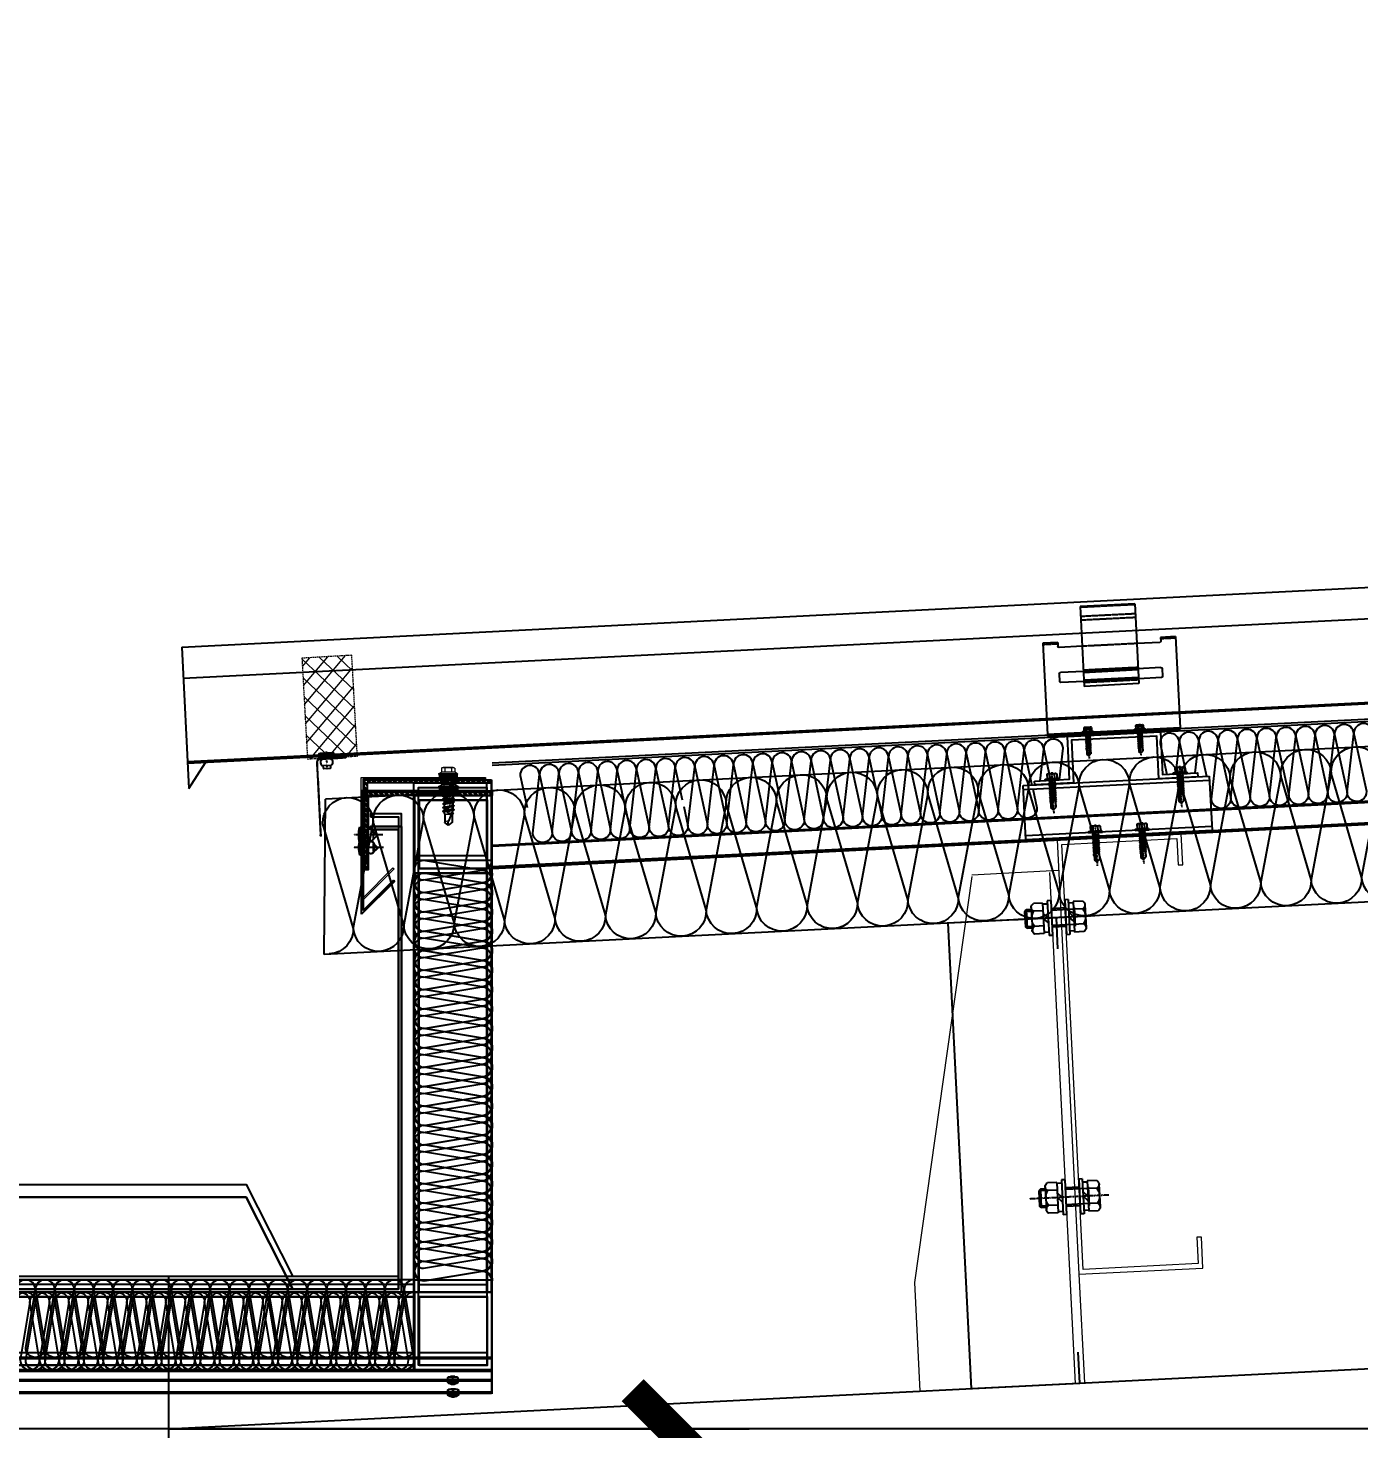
# Model space of a CAD drawing. Extents: x 220580 to 2027826, y -309201 to 71987.
# Drawn here: x 289658 to 290515, y -212329 to -211427 of the extents above; entities that cross this region are included whole.
import ezdxf

# ---------------------------------------------------------------- set-up
doc = ezdxf.new("R2010")
doc.units = 0
for name, pattern in [('__DASH', [0.35, 0.25, -0.1]), ('CENTER', [2, 1.25, -0.25, 0.25, -0.25]), ('CONTINUOUS0', [0]), ('CONTINUOUS1', [0]), ('DASH', [0.35, 0.25, -0.1]), ('DOTE', [2.42, 2, -0.2, 0.02, -0.2]), ('HIDDEN', [0.375, 0.25, -0.125])]:
    doc.linetypes.add(name, pattern=pattern)
for name, color, linetype, lineweight in [('00-BW', 140, 'HIDDEN', 5), ('0CABR-零部件（螺钉、螺栓、五金件）', 53, 'Continuous', 13), ('S-dim', 81, 'Continuous', 0), ('T码、堵头、配件', 6, 'Continuous', 13), ('屋面板', 6, 'Continuous', 13), ('粗', 7, 'Continuous', 50)]:
    doc.layers.add(name, color=color, linetype=linetype, lineweight=lineweight)
for name, color, linetype in [('003_THICK', 7, 'CONTINUOUS1'), ('004_THIN', 6, 'CONTINUOUS0'), ('3索引', 3, 'Continuous'), ('A-AXIS-DOTE', 14, 'DOTE'), ('A-AXIS-DP', 126, 'Continuous'), ('A-HATCH-2', 251, 'Continuous'), ('A-LIN-V', 9, 'Continuous'), ('AS-COLN', 6, 'Continuous'), ('BWM', 8, 'Continuous'), ('C18', 4, 'CENTER'), ('CEN', 1, 'CENTER'), ('DIM', 173, 'Continuous'), ('HATCH', 66, 'Continuous'), ('pj', 4, 'Continuous'), ('SCREW', 233, 'Continuous'), ('SEAMLOK75 - SHEET', 6, 'Continuous'), ('ZX', 240, 'CENTER'), ('建-尺寸', 3, 'Continuous'), ('拉铆钉', 243, 'Continuous'), ('紧固件', 40, 'Continuous'), ('配件', 233, 'Continuous'), ('钢承板', 253, 'Continuous')]:
    doc.layers.add(name, color=color, linetype=linetype)
doc.styles.add('A-DIM_T3', font='SIMPLEX', dxfattribs={"width": 0.705882, "bigfont": 'GBCBIG'})
doc.dimstyles.new('A-DIM&&50', dxfattribs={"dimtxt": 148.75, "dimasz": 50, "dimexe": 125, "dimexo": 150, "dimgap": 63.125, "dimtad": 1, "dimdec": 0, "dimzin": 0, "dimdsep": 46, "dimtxsty": 'A-DIM_T3', "dimblk": 'ARCHTICK', "dimcen": 0.09, "dimclrt": 7, "dimazin": 2, "dimtfac": 1, "dimtdec": 0, "dimtix": 1, "dimtmove": 2, "dimatfit": 3, "dimfxl": 0, "dimtolj": 1, "dimtzin": 0, "dimarcsym": 0})

# ---------------------------------------------------------------- blocks, each defined once
blk = doc.blocks.new('压块-flat-1')
at = {"layer": 'HATCH', "ltscale": 10}
h = blk.add_hatch(dxfattribs=at)
h.set_pattern_fill('ACET-2D-ANSI32', color=256, scale=0.5)
h.set_pattern_definition([(45, (-3162.4305, -11124.3203), (-1.683798, 1.683798), []), (45, (-3161.308, -11124.3203), (-1.683798, 1.683798), [])])
h.paths.add_polyline_path([(-82, 0), (-82, -2), (-2, -2), (-2, -50), (0, -50), (0, 0)])
at = {"layer": '配件', "color": 4}
blk.add_lwpolyline([(-82, 0), (-82, -2), (-2, -2), (-2, -50), (0, -50), (0, 0)], close=True, dxfattribs=at)
blk = doc.blocks.new('G$C114A11A0')
at = {"layer": '0CABR-零部件（螺钉、螺栓、五金件）'}
h = blk.add_hatch(dxfattribs=at)
h.set_pattern_fill('DOTS', color=256, scale=0.1, style=0)
h.set_pattern_definition([(0, (-261042.33595, 10165.88129), (0.079375, 0.15875), [0, -0.15875])])
h.paths.add_polyline_path([(11.93, 30.92), (0.38, 30.92), (0.38, 29.38), (11.93, 29.38)])
for p, q in [((0, 31.69), (1.92, 32.84)), ((0, 31.69), (12.32, 31.69)), ((0, 31.69), (0.28, 30.92)), ((0.28, 30.92), (12.04, 30.92)), ((0.38, 30.92), (0.38, 29.38)), ((0.38, 29.38), (11.93, 29.38)), ((1.92, 35.52), (1.92, 32.84)), ((1.92, 32.84), (10.4, 32.84)), ((2.98, 35.92), (9.34, 35.92)), ((4.04, 35.52), (4.04, 32.84)), ((8.28, 35.52), (8.28, 32.84)), ((10.4, 35.52), (10.4, 32.84)), ((12.32, 31.69), (10.4, 32.84)), ((11.93, 30.92), (11.93, 29.38)), ((12.32, 31.69), (12.04, 30.92))]:
    blk.add_line(p, q, dxfattribs=at)
at = {"layer": '0CABR-零部件（螺钉、螺栓、五金件）', "ltscale": 0.03}
for p, q in [((3.42, 29.38), (2.55, 28.88)), ((3.42, 28.38), (2.55, 28.88)), ((9.77, 27.68), (2.55, 28.88)), ((3.42, 29.38), (8.9, 28.18)), ((3.42, 28.38), (8.9, 27.17)), ((3.42, 28.38), (3.42, 26.97)), ((8.9, 29.38), (8.9, 28.18)), ((8.9, 28.18), (9.77, 27.68)), ((8.9, 27.17), (9.77, 27.68)), ((8.9, 27.17), (8.9, 25.77)), ((3.42, 26.97), (2.55, 26.47)), ((3.42, 25.97), (2.55, 26.47)), ((2.55, 26.47), (9.77, 25.27)), ((3.42, 24.57), (2.55, 24.07)), ((3.42, 23.57), (2.55, 24.07)), ((2.55, 24.07), (9.77, 22.87)), ((3.42, 22.16), (2.55, 21.66)), ((3.42, 21.16), (2.55, 21.66)), ((9.77, 20.46), (2.55, 21.66)), ((3.42, 19.76), (2.55, 19.26)), ((3.42, 18.76), (2.55, 19.26)), ((2.55, 19.26), (9.77, 18.06)), ((8.9, 25.77), (3.42, 26.97)), ((3.42, 25.97), (8.9, 24.77)), ((3.42, 25.97), (3.42, 24.57)), ((8.9, 23.37), (3.42, 24.57)), ((3.42, 23.57), (3.42, 22.16)), ((8.9, 22.36), (3.42, 23.57)), ((3.42, 22.16), (8.9, 20.96)), ((3.42, 21.16), (3.42, 19.76)), ((3.42, 21.16), (8.9, 19.96)), ((8.9, 18.56), (3.42, 19.76)), ((8.9, 17.55), (3.42, 18.76)), ((3.42, 18.76), (3.42, 17.35)), ((8.9, 25.77), (9.77, 25.27)), ((8.9, 24.77), (9.77, 25.27)), ((8.9, 24.77), (8.9, 23.37)), ((8.9, 23.37), (9.77, 22.87)), ((8.9, 22.36), (9.77, 22.87)), ((8.9, 22.36), (8.9, 20.96)), ((8.9, 20.96), (9.77, 20.46)), ((8.9, 19.96), (9.77, 20.46)), ((8.9, 19.96), (8.9, 18.56)), ((8.9, 18.56), (9.77, 18.06)), ((8.9, 17.55), (9.77, 18.06)), ((3.42, 17.35), (2.55, 16.85)), ((9.77, 15.65), (2.55, 16.85)), ((3.42, 16.35), (2.55, 16.85)), ((3.64, 14.8), (2.92, 14.39)), ((2.92, 14.39), (3.69, 14.2)), ((3.72, 13.92), (2.92, 14.39)), ((3.42, 17.35), (8.9, 16.15)), ((3.42, 17.35), (8.9, 16.15)), ((3.42, 16.35), (8.9, 15.15)), ((3.65, 14.7), (3.42, 16.35)), ((3.65, 14.7), (3.76, 13.58)), ((3.76, 13.58), (3.76, 8.43)), ((3.92, 14.88), (6.17, 9.23)), ((3.93, 14.85), (7.03, 13.89)), ((4.15, 14.1), (5, 13.89)), ((8.56, 13.89), (4.21, 13.89)), ((8.56, 13.89), (8.9, 15.15)), ((8.56, 13.89), (8.56, 8.43)), ((8.9, 17.55), (8.9, 16.15)), ((8.9, 16.15), (9.77, 15.65)), ((8.9, 15.15), (9.77, 15.65)), ((3.76, 8.43), (6.01, 6.86)), ((8.56, 8.43), (6.31, 6.86))]:
    blk.add_line(p, q, dxfattribs=at)
at = {"layer": '0CABR-零部件（螺钉、螺栓、五金件）'}
for centre, radius, start, end in [((2.98, 34.33), 1.59, 48.39682, 131.60318), ((6.16, 30.15), 5.78, 68.48981, 111.51019), ((9.34, 34.33), 1.59, 48.39682, 131.60318)]:
    blk.add_arc(centre, radius, start, end, dxfattribs=at)
at = {"layer": '0CABR-零部件（螺钉、螺栓、五金件）', "ltscale": 0.03}
for centre, radius, start, end in [((3.77, 14.84), 0.147, 16.37753, 187.73899), ((7.1, 8.02), 1.53, 15.62189, 127.3885), ((3.17, 7.99), 3.25, 338.58469, 22.44175), ((6.16, 7.07), 0.267, 235, 305)]:
    blk.add_arc(centre, radius, start, end, dxfattribs=at)
blk = doc.blocks.new('*U1985')
at = {"layer": 'CEN', "ltscale": 0.3}
blk.add_line((14.02, 0), (-5.02, 0), dxfattribs=at)
at = {"layer": 'SCREW'}
for p, q in [((-0.88, 5), (-0.88, -5)), ((0, 5), (-0.88, 5)), ((0, -5), (0, 5)), ((3.98, 2.22), (0, 2.22)), ((3.98, 2.22), (3.98, -2.28)), ((8.69, 1.98), (8.02, 2.22)), ((8.02, 2.22), (8.02, -2.22)), ((9.88, 0.75), (8.69, 1.98)), ((10.17, 0.66), (9.88, 0.75)), ((9.88, -0.23), (10.17, 0.66)), ((-0.88, -5), (0, -5)), ((3.98, -2.28), (0, -2.28)), ((8.02, -2.22), (9.88, -0.23))]:
    blk.add_line(p, q, dxfattribs=at)
for centre, radius, start, end in [((17.29, 0), 18.84, 164.60758, 195.39242), ((6, 1.95), 2.04, 7.57904, 172.42096), ((6, -1.95), 2.04, 187.57904, 352.42096)]:
    blk.add_arc(centre, radius, start, end, dxfattribs=at)
blk = doc.blocks.new('*U1986')
at = {"layer": '拉铆钉'}
blk.add_line((-2.07, 0), (4.14, 0), dxfattribs=at)
for points in [[(-0.4, 3.2, 0.376048), (-0.4, -3.2)], [(3.37, -1.28), (3.45, -1.28, 0.414214), (3.69, -1.04), (3.69, 1.04, 0.414214), (3.45, 1.28), (3.37, 1.28)]]:
    blk.add_lwpolyline(points, format="xyb", dxfattribs=at)
for points in [[(0, -3.2), (0, 3.2), (-0.4, 3.2), (-0.4, -3.2)], [(1.61, -1.6), (0, -1.6), (0, 1.6), (1.61, 1.6)]]:
    blk.add_lwpolyline(points, close=True, dxfattribs=at)
blk.add_lwpolyline([(2.73, 3.2), (2.25, 3.2, 0.414214), (1.61, 2.56), (1.61, -2.56, 0.414214), (2.25, -3.2), (2.73, -3.2, 0.414214), (3.37, -2.56), (3.37, 2.56, 0.414214)], format="xyb", close=True, dxfattribs=at)
blk = doc.blocks.new('天沟')
at = {"color": 2, "ltscale": 50}
for p, q in [((1245886.34, 251764.36), (1245886.34, 252084.27)), ((1245889.34, 251764.36), (1245889.34, 252084.27)), ((1245839.34, 251764.36), (1245839.34, 252083.27)), ((1244872.87, 251764.36), (1244872.87, 252034.27)), ((1244875.87, 251764.36), (1244875.87, 252034.27)), ((1244919.87, 251764.36), (1244919.87, 252034.27)), ((1244922.87, 251764.36), (1244922.87, 252034.27)), ((1245842.34, 251764.36), (1245842.34, 252034.27)), ((1245839.34, 251764.36), (1244922.87, 251764.36)), ((1245839.34, 251761.36), (1244922.87, 251761.36)), ((1245839.34, 251717.36), (1244922.87, 251717.36)), ((1245839.34, 251714.36), (1244922.87, 251714.36))]:
    blk.add_line(p, q, dxfattribs=at)
at = {"ltscale": 50}
for p, q in [((1245081.34, 251766.36), (1245081.34, 251196.48)), ((1245681.34, 251766.36), (1245681.34, 251196.48))]:
    blk.add_line(p, q, dxfattribs=at)
at = {"color": 4, "ltscale": 50}
for p, q in [((1244872.87, 251714.36), (1245889.34, 251714.36)), ((1244872.87, 251713.56), (1245889.34, 251713.56)), ((1244872.87, 251700.16), (1245889.34, 251700.16)), ((1244872.87, 251699.36), (1245889.34, 251699.36))]:
    blk.add_line(p, q, dxfattribs=at)
at = {"color": 2, "ltscale": 50}
for points in [[(1244922.87, 252034.27), (1244872.87, 252034.27), (1244872.87, 252084.27), (1244922.87, 252084.27)], [(1245889.34, 252034.27), (1245839.34, 252034.27), (1245839.34, 252084.27), (1245889.34, 252084.27)], [(1244919.87, 252037.27), (1244875.87, 252037.27), (1244875.87, 252081.27), (1244919.87, 252081.27)], [(1245886.34, 252037.27), (1245842.34, 252037.27), (1245842.34, 252081.27), (1245886.34, 252081.27)], [(1244922.87, 251714.36), (1244872.87, 251714.36), (1244872.87, 251764.36), (1244922.87, 251764.36)], [(1244919.87, 251717.36), (1244875.87, 251717.36), (1244875.87, 251761.36), (1244919.87, 251761.36)], [(1245889.34, 251714.36), (1245839.34, 251714.36), (1245839.34, 251764.36), (1245889.34, 251764.36)], [(1245886.34, 251717.36), (1245842.34, 251717.36), (1245842.34, 251761.36), (1245886.34, 251761.36)]]:
    blk.add_lwpolyline(points, close=True, dxfattribs=at)
at = {"color": 1, "ltscale": 50}
blk.add_lwpolyline([(1245811.34, 252062.36), (1245829.34, 252062.36), (1245829.34, 251766.36), (1244933.34, 251766.36), (1244933.34, 252062.36), (1244951.34, 252062.36), (1244951.34, 252064.36), (1244931.34, 252064.36), (1244931.34, 251764.36), (1245831.34, 251764.36), (1245831.34, 252064.36), (1245811.34, 252064.36)], close=True, dxfattribs=at)
at = {"ltscale": 50}
for points in [[(1245261.34, 251766.36), (1245231.34, 251825.62), (1245031.34, 251825.62), (1245001.34, 251766.36)], [(1245501.34, 251766.36), (1245531.34, 251825.62), (1245731.34, 251825.62), (1245761.34, 251766.36)]]:
    blk.add_lwpolyline(points, close=True, dxfattribs=at)
at = {"layer": 'BWM'}
for points in [[(1244872.87, 252034.27, 0.414214), (1244879.12, 252028.02), (1244916.6, 252034.27, -1), (1244916.6, 252021.77), (1244879.12, 252028.02, 1), (1244879.12, 252015.52), (1244916.6, 252021.77, -1), (1244916.6, 252009.27), (1244879.12, 252015.52, 1), (1244879.12, 252003.02), (1244916.6, 252009.27, -1), (1244916.6, 251996.77), (1244879.12, 252003.02, 1), (1244879.12, 251990.52), (1244916.6, 251996.77, -1), (1244916.6, 251984.27), (1244879.12, 251990.52, 1), (1244879.12, 251978.02), (1244916.6, 251984.27, -1), (1244916.6, 251971.77), (1244879.12, 251978.02, 1), (1244879.12, 251965.52), (1244916.6, 251971.77, -1), (1244916.6, 251959.27), (1244879.12, 251965.52, 1), (1244879.12, 251953.02), (1244916.6, 251959.27, -1), (1244916.6, 251946.77), (1244879.12, 251953.02, 1), (1244879.12, 251940.52), (1244916.6, 251946.77, -1), (1244916.6, 251934.27), (1244879.12, 251940.52, 1), (1244879.12, 251928.02), (1244916.6, 251934.27, -1), (1244916.6, 251921.77), (1244879.12, 251928.02, 1), (1244879.12, 251915.52), (1244916.6, 251921.77, -1), (1244916.6, 251909.27), (1244879.12, 251915.52, 1), (1244879.12, 251903.02), (1244916.6, 251909.27, -1), (1244916.6, 251896.77), (1244879.12, 251903.02, 1), (1244879.12, 251890.52), (1244916.6, 251896.77, -1), (1244916.6, 251884.27), (1244879.12, 251890.52, 1), (1244879.12, 251878.02), (1244916.6, 251884.27, -1), (1244916.6, 251871.77), (1244879.12, 251878.02, 1), (1244879.12, 251865.52), (1244916.6, 251871.77, -1), (1244916.6, 251859.27), (1244879.12, 251865.52, 1), (1244879.12, 251853.02), (1244916.6, 251859.27, -1), (1244916.6, 251846.77), (1244879.12, 251853.02, 1), (1244879.12, 251840.52), (1244916.6, 251846.77, -1), (1244916.6, 251834.27), (1244879.12, 251840.52, 1), (1244879.12, 251828.02), (1244916.6, 251834.27, -1), (1244916.6, 251821.77), (1244879.12, 251828.02, 1), (1244879.12, 251815.52), (1244916.6, 251821.77, -1), (1244916.6, 251809.27), (1244879.12, 251815.52, 1), (1244879.12, 251803.02), (1244916.6, 251809.27, -1), (1244916.6, 251796.77), (1244879.12, 251803.02, 1), (1244879.12, 251790.52), (1244916.6, 251796.77, -1), (1244916.6, 251784.27), (1244879.12, 251790.52, 1), (1244879.12, 251778.02), (1244916.6, 251784.27, -1), (1244916.6, 251771.77), (1244879.12, 251778.02, 0.414214), (1244872.87, 251771.77)], [(1245889.34, 252034.27, -0.414214), (1245883.09, 252028.02), (1245845.6, 252034.27, 1), (1245845.6, 252021.77), (1245883.09, 252028.02, -1), (1245883.09, 252015.52), (1245845.6, 252021.77, 1), (1245845.6, 252009.27), (1245883.09, 252015.52, -1), (1245883.09, 252003.02), (1245845.6, 252009.27, 1), (1245845.6, 251996.77), (1245883.09, 252003.02, -1), (1245883.09, 251990.52), (1245845.6, 251996.77, 1), (1245845.6, 251984.27), (1245883.09, 251990.52, -1), (1245883.09, 251978.02), (1245845.6, 251984.27, 1), (1245845.6, 251971.77), (1245883.09, 251978.02, -1), (1245883.09, 251965.52), (1245845.6, 251971.77, 1), (1245845.6, 251959.27), (1245883.09, 251965.52, -1), (1245883.09, 251953.02), (1245845.6, 251959.27, 1), (1245845.6, 251946.77), (1245883.09, 251953.02, -1), (1245883.09, 251940.52), (1245845.6, 251946.77, 1), (1245845.6, 251934.27), (1245883.09, 251940.52, -1), (1245883.09, 251928.02), (1245845.6, 251934.27, 1), (1245845.6, 251921.77), (1245883.09, 251928.02, -1), (1245883.09, 251915.52), (1245845.6, 251921.77, 1), (1245845.6, 251909.27), (1245883.09, 251915.52, -1), (1245883.09, 251903.02), (1245845.6, 251909.27, 1), (1245845.6, 251896.77), (1245883.09, 251903.02, -1), (1245883.09, 251890.52), (1245845.6, 251896.77, 1), (1245845.6, 251884.27), (1245883.09, 251890.52, -1), (1245883.09, 251878.02), (1245845.6, 251884.27, 1), (1245845.6, 251871.77), (1245883.09, 251878.02, -1), (1245883.09, 251865.52), (1245845.6, 251871.77, 1), (1245845.6, 251859.27), (1245883.09, 251865.52, -1), (1245883.09, 251853.02), (1245845.6, 251859.27, 1), (1245845.6, 251846.77), (1245883.09, 251853.02, -1), (1245883.09, 251840.52), (1245845.6, 251846.77, 1), (1245845.6, 251834.27), (1245883.09, 251840.52, -1), (1245883.09, 251828.02), (1245845.6, 251834.27, 1), (1245845.6, 251821.77), (1245883.09, 251828.02, -1), (1245883.09, 251815.52), (1245845.6, 251821.77, 1), (1245845.6, 251809.27), (1245883.09, 251815.52, -1), (1245883.09, 251803.02), (1245845.6, 251809.27, 1), (1245845.6, 251796.77), (1245883.09, 251803.02, -1), (1245883.09, 251790.52), (1245845.6, 251796.77, 1), (1245845.6, 251784.27), (1245883.09, 251790.52, -1), (1245883.09, 251778.02), (1245845.6, 251784.27, 1), (1245845.6, 251771.77), (1245883.09, 251778.02, -0.414214), (1245889.34, 251771.77)], [(1245839.34, 251764.36, 0.414214), (1245833.09, 251758.11), (1245839.33, 251720.63, -1), (1245826.83, 251720.63), (1245833.09, 251758.11, 1), (1245820.59, 251758.11), (1245826.83, 251720.63, -1), (1245814.33, 251720.63), (1245820.59, 251758.11, 1), (1245808.09, 251758.11), (1245814.33, 251720.63, -1), (1245801.83, 251720.63), (1245808.09, 251758.11, 1), (1245795.59, 251758.11), (1245801.83, 251720.63, -1), (1245789.33, 251720.63), (1245795.59, 251758.11, 1), (1245783.09, 251758.11), (1245789.33, 251720.63, -1), (1245776.83, 251720.63), (1245783.09, 251758.11, 1), (1245770.59, 251758.11), (1245776.83, 251720.63, -1), (1245764.33, 251720.63), (1245770.59, 251758.11, 1), (1245758.09, 251758.11), (1245764.33, 251720.63, -1), (1245751.83, 251720.63), (1245758.09, 251758.11, 1), (1245745.59, 251758.11), (1245751.83, 251720.63, -1), (1245739.33, 251720.63), (1245745.59, 251758.11, 1), (1245733.09, 251758.11), (1245739.33, 251720.63, -1), (1245726.83, 251720.63), (1245733.09, 251758.11, 1), (1245720.59, 251758.11), (1245726.83, 251720.63, -1), (1245714.33, 251720.63), (1245720.59, 251758.11, 1), (1245708.09, 251758.11), (1245714.33, 251720.63, -1), (1245701.83, 251720.63), (1245708.09, 251758.11, 1), (1245695.59, 251758.11), (1245701.83, 251720.63, -1), (1245689.33, 251720.63), (1245695.59, 251758.11, 1), (1245683.09, 251758.11), (1245689.33, 251720.63, -1), (1245676.83, 251720.63), (1245683.09, 251758.11, 1), (1245670.59, 251758.11), (1245676.83, 251720.63, -1), (1245664.33, 251720.63), (1245670.59, 251758.11, 1), (1245658.09, 251758.11), (1245664.33, 251720.63, -1), (1245651.83, 251720.63), (1245658.09, 251758.11, 1), (1245645.59, 251758.11), (1245651.83, 251720.63, -1), (1245639.33, 251720.63), (1245645.59, 251758.11, 1), (1245633.09, 251758.11), (1245639.33, 251720.63, -1), (1245626.83, 251720.63), (1245633.09, 251758.11, 1), (1245620.59, 251758.11), (1245626.83, 251720.63, -1), (1245614.33, 251720.63), (1245620.59, 251758.11, 1), (1245608.09, 251758.11), (1245614.33, 251720.63, -1), (1245601.83, 251720.63), (1245608.09, 251758.11, 1), (1245595.59, 251758.11), (1245601.83, 251720.63, -1), (1245589.33, 251720.63), (1245595.59, 251758.11, 1), (1245583.09, 251758.11)], [(1245183.09, 251758.11, 1), (1245170.59, 251758.11), (1245176.83, 251720.63, -1), (1245164.33, 251720.63), (1245170.59, 251758.11, 1), (1245158.09, 251758.11), (1245164.33, 251720.63, -1), (1245151.83, 251720.63), (1245158.09, 251758.11, 1), (1245145.59, 251758.11), (1245151.83, 251720.63, -1), (1245139.33, 251720.63), (1245145.59, 251758.11, 1), (1245133.09, 251758.11), (1245139.33, 251720.63, -1), (1245126.83, 251720.63), (1245133.09, 251758.11, 1), (1245120.59, 251758.11), (1245126.83, 251720.63, -1), (1245114.33, 251720.63), (1245120.59, 251758.11, 1), (1245108.09, 251758.11), (1245114.33, 251720.63, -1), (1245101.83, 251720.63), (1245108.09, 251758.11, 1), (1245095.59, 251758.11), (1245101.83, 251720.63, -1), (1245089.33, 251720.63), (1245095.59, 251758.11, 1), (1245083.09, 251758.11), (1245089.33, 251720.63, -1), (1245076.83, 251720.63), (1245083.09, 251758.11, 1), (1245070.59, 251758.11), (1245076.83, 251720.63, -1), (1245064.33, 251720.63), (1245070.59, 251758.11, 1), (1245058.09, 251758.11), (1245064.33, 251720.63, -1), (1245051.83, 251720.63), (1245058.09, 251758.11, 1), (1245045.59, 251758.11), (1245051.83, 251720.63, -1), (1245039.33, 251720.63), (1245045.59, 251758.11, 1), (1245033.09, 251758.11), (1245039.33, 251720.63, -1), (1245026.83, 251720.63), (1245033.09, 251758.11, 1), (1245020.59, 251758.11), (1245026.83, 251720.63, -1), (1245014.33, 251720.63), (1245020.59, 251758.11, 1), (1245008.09, 251758.11), (1245014.33, 251720.63, -1), (1245001.83, 251720.63), (1245008.09, 251758.11, 1), (1244995.59, 251758.11), (1245001.83, 251720.63, -1), (1244989.33, 251720.63), (1244995.59, 251758.11, 1), (1244983.09, 251758.11), (1244989.33, 251720.63, -1), (1244976.83, 251720.63), (1244983.09, 251758.11, 1), (1244970.59, 251758.11), (1244976.83, 251720.63, -1), (1244964.33, 251720.63), (1244970.59, 251758.11, 1), (1244958.09, 251758.11), (1244964.33, 251720.63, -1), (1244951.83, 251720.63), (1244958.09, 251758.11, 1), (1244945.59, 251758.11), (1244951.83, 251720.63, -1), (1244939.33, 251720.63), (1244945.59, 251758.11, 1), (1244933.09, 251758.11), (1244939.33, 251720.63, -1), (1244926.83, 251720.63), (1244933.09, 251758.11, 0.414214), (1244926.84, 251764.36)]]:
    blk.add_lwpolyline(points, format="xyb", dxfattribs=at)
at = {"layer": '屋面板', "color": 6}
for points in [[(1244876.85, 252086.71), (1244955.85, 252086.71), (1244955.85, 252010.12), (1244936.34, 252029.63), (1244935.64, 252028.92), (1244956.85, 252007.71), (1244956.85, 252087.71), (1244876.85, 252087.71)], [(1245885.35, 252086.71), (1245806.35, 252086.71), (1245806.35, 252010.12), (1245825.86, 252029.63), (1245826.57, 252028.92), (1245805.35, 252007.71), (1245805.35, 252087.71), (1245885.35, 252087.71)]]:
    blk.add_lwpolyline(points, close=True, dxfattribs=at)
at = {"layer": '钢承板', "color": 4, "const_width": 1}
for points in [[(1244872.87, 252034.27), (1244872.87, 251699.36), (1244922.87, 251699.36)], [(1245889.34, 252034.27), (1245889.34, 251699.36), (1245839.34, 251699.36)]]:
    blk.add_lwpolyline(points, dxfattribs=at)
blk.add_blockref('压块-flat-1', (1244954.87, 252086.27))
at = {"xscale": -1}
blk.add_blockref('压块-flat-1', (1245807.34, 252086.27), dxfattribs=at)
for name, p, rotation in [('*U1985', (1244956.85, 252050.71, 0), 180), ('*U1986', (1244897.87, 251698.55), 90)]:
    blk.add_blockref(name, p, dxfattribs=dict(rotation=rotation))
for name, p, rotation in [('*U1985', (1245805.35, 252050.71, 0), 180), ('*U1986', (1245864.34, 251698.55), 270)]:
    blk.add_blockref(name, p, dxfattribs=dict(at, rotation=rotation))
at = {"layer": '00-BW', "rotation": 359.9973387277178}
blk.add_blockref('G$C114A11A0', (1244894.71, 252058.31), dxfattribs=at)
at = {"layer": '00-BW', "xscale": -1, "rotation": 0.002661272333384091}
blk.add_blockref('G$C114A11A0', (1245867.5, 252058.31), dxfattribs=at)
blk = doc.blocks.new('2342424242')
at = {"layer": 'A-LIN-V'}
blk.add_lwpolyline([(1161393.57, -3405749.26), (1161423.57, -3405690), (1161623.57, -3405690), (1161653.57, -3405749.26), (1161393.57, -3405749.26)], dxfattribs=at)
blk.add_blockref('天沟', (-83607.76, -3657515.62))
blk = doc.blocks.new('_ArchTick')
at = {"color": 0, "linetype": 'ByBlock', "const_width": 0.4}
blk.add_lwpolyline([(-0.5, -0.5), (0.5, 0.5)], dxfattribs=at)
blk = doc.blocks.new('*D406')
at = {"layer": 'Defpoints', "color": 0, "transparency": 16777216}
for p in [(250, 700), (623.83, 700), (250, 0)]:
    blk.add_point(p, dxfattribs=at)
at = {"layer": '建-尺寸', "color": 0, "lineweight": -2, "transparency": 16777216}
for p, q in [((300, 700), (673.83, 700)), ((623.83, 0), (623.83, 700)), ((300, 0), (673.83, 0))]:
    blk.add_line(p, q, dxfattribs=at)
at = {"layer": '建-尺寸', "color": 0, "lineweight": -2, "transparency": 16777216, "xscale": 50, "yscale": 50, "zscale": 50}
for p, rotation in [((623.83, 700), 90), ((623.83, 0), 270)]:
    blk.add_blockref('_ArchTick', p, dxfattribs=dict(at, rotation=rotation))
at = {"layer": '建-尺寸', "color": 7, "transparency": 16777216, "insert": (486.33, 350), "char_height": 148.75, "attachment_point": 5, "rotation": 90, "style": 'A-DIM_T3'}
blk.add_mtext('\\A1;700', dxfattribs=at)
blk = doc.blocks.new('CURVEPATTERNLIB$SYSLIB$岩棉板')
at = {"color": 0}
for p, q in [((0, -17), (12, -67)), ((12, -67), (24, -17))]:
    blk.add_line(p, q, dxfattribs=at)
for centre, start, end in [((12, -17), 0, 180), ((0, -67), 270, 0), ((24, -67), 180, 270)]:
    blk.add_arc(centre, 12, start, end, dxfattribs=at)
blk = doc.blocks.new('e534654')
at = {"layer": 'A-LIN-V'}
blk.add_blockref('2342424242', (-1161773.57, 3406539.26), dxfattribs=at)
blk = doc.blocks.new('20250821141233')
at = {"layer": 'A-AXIS-DOTE', "linetype": '__DASH', "ltscale": 2}
blk.add_line((110280.4, 11700), (-5335.32, 11700), dxfattribs=at)
blk = doc.blocks.new('*U785')
at = {"layer": '紧固件', "extrusion": (-3.52327e-23, -6.31601e-13, -1)}
for p, q in [((2.5, 0), (-2.5, 0)), ((2.5, -6.12), (-2.5, -6.12))]:
    blk.add_line(p, q, dxfattribs=at)
at = {"layer": '紧固件', "color": 1, "linetype": 'CENTER', "ltscale": 0.01, "extrusion": (-3.52327e-23, -6.31601e-13, -1)}
blk.add_line((0, 2.9), (0, -8.56), dxfattribs=at)
at = {"layer": '紧固件', "extrusion": (-3.52327e-23, -6.31601e-13, -1)}
blk.add_lwpolyline([(-4, 2), (4, 2, -1), (4, 0), (2.5, 0), (2.5, -1.92, -0.72774), (2.5, -6.12), (2.5, -7.42, -0.414214), (2, -7.92), (-2, -7.92, -0.414214), (-2.5, -7.42), (-2.5, -6.12, -0.72774), (-2.5, -1.92), (-2.5, 0), (-4, 0, -1)], format="xyb", close=True, dxfattribs=at)
blk = doc.blocks.new('*U788')
at = {"layer": 'T码、堵头、配件', "linetype": 'DASH', "ltscale": 3}
h = blk.add_hatch(dxfattribs=at)
h.set_pattern_fill('NET', color=13, scale=2, angle=45, style=0)
h.paths.add_polyline_path([(12.3, 47.53), (-12.7, 47.53), (-12.7, 0), (12.3, 0)])
at = {"layer": 'T码、堵头、配件', "color": 13, "linetype": 'DASH', "ltscale": 3}
blk.add_lwpolyline([(12.3, 47.53), (-12.7, 47.53), (-12.7, 0), (12.3, 0)], close=True, dxfattribs=at)
blk = doc.blocks.new('324')
blk.add_rational_spline([(288338.56, -582640.41, 0.31), (288352.5, -582640.3, -0.9), (288357.51, -582640.29, 2.4), (288358.37, -582640.28, 2.97), (288358.99, -582641.01, 3.37), (288359.61, -582641.74, 3.77), (288359.62, -582642.78, 3.76), (288359.81, -582665.9, 3.57), (288360, -582689.03, 3.38), (288360.21, -582689.03, 3.52), (288360.42, -582689.03, 3.65), (288360.23, -582665.9, 3.84), (288360.04, -582642.78, 4.03), (288360.03, -582641.54, 4.04), (288359.28, -582640.66, 3.57), (288358.54, -582639.78, 3.09), (288357.5, -582639.79, 2.41), (288352.49, -582639.8, -0.89), (288338.56, -582639.91, 0.31), (288338.56, -582640.16, 0.31), (288338.56, -582640.41, 0.31)], [1, 1, 1, 0.923879532509, 1, 0.923879532509, 1, 1, 1, 1, 1, 1, 1, 0.92387953251, 1, 0.92387953251, 1, 1, 1, 1, 1], degree=2, knots=[0, 0, 0, 1, 1, 1.785398, 1.785398, 2.570796, 2.570796, 3.570796, 3.570796, 4.570796, 4.570796, 5.570796, 5.570796, 6.356194, 6.356194, 7.141593, 7.141593, 8.141593, 8.141593, 9.141593, 9.141593, 9.141593])
at = {"extrusion": (0.384106, 0.002152, 0.923287), "xscale": -1, "rotation": 270.409525737971}
blk.add_blockref('*U785', (-584245.19, -263213.84, 109492.94), dxfattribs=at)
at = {"layer": 'pj', "extrusion": (2.43172e-16, -3.263e-14, -1), "xscale": 1.36762023444512, "yscale": 1.36762023444512, "zscale": -1.36762023444512, "rotation": 359.5730164586824}
blk.add_blockref('*U788', (-288347.46, -582639.85, 0), dxfattribs=at)
blk = doc.blocks.new('DT')
at = {"layer": '3索引', "color": 5, "extrusion": (0.072286, -0.009155, 0.997342), "rotation": 272.6791958730362}
blk.add_blockref('324', (568525.54, 315258.18, -0.31), dxfattribs=at)
blk = doc.blocks.new('34t65')
at = {"color": 2, "ltscale": 50}
for p, q in [((1430036.99, 238183.35), (1430156.99, 238183.35)), ((1430036.99, 238148.35), (1430036.99, 238183.35)), ((1430036.99, 238180.85), (1430156.99, 238180.85)), ((1430156.99, 238183.35), (1430156.99, 238148.35)), ((1430156.99, 238150.85), (1430036.99, 238150.85)), ((1430156.99, 238148.35), (1430036.99, 238148.35))]:
    blk.add_line(p, q, dxfattribs=at)
blk = doc.blocks.new('*U1984')
at = {"layer": 'pj'}
for p, q in [((-4.4, 0.45), (-4.4, 0)), ((4.4, 0), (-4.4, 0)), ((-4.1, 0.75), (-3.1, 1)), ((4.1, 0.75), (-4.1, 0.75)), ((-3.1, 3.85), (-3.1, 1)), ((3.1, 1), (-3.1, 1)), ((2.33, 4.25), (-2.33, 4.25)), ((-2.04, 0.75), (-1.55, 1)), ((-1.55, 3.85), (-1.55, 1)), ((-1.55, 0), (-1.55, -1.59)), ((1.55, 3.85), (1.55, 1)), ((2.15, 0.75), (1.55, 1)), ((1.55, 0), (1.55, -1.09)), ((3.1, 3.85), (3.1, 1)), ((4.1, 0.75), (3.1, 1)), ((4.4, 0.45), (4.4, 0)), ((-2.11, -1.9), (2.11, -1.4)), ((-2.11, -1.9), (-1.55, -1.59)), ((-2.11, -1.9), (-1.55, -2.21)), ((-2.11, -3.3), (2.11, -2.8)), ((-2.11, -3.3), (-1.55, -2.99)), ((-2.11, -3.3), (-1.55, -3.61)), ((-2.11, -4.7), (2.11, -4.2)), ((-2.11, -4.7), (-1.55, -4.39)), ((-2.11, -4.7), (-1.55, -5.01)), ((-2.11, -6.1), (2.11, -5.6)), ((-2.11, -6.1), (-1.55, -5.79)), ((-2.11, -6.1), (-1.55, -6.41)), ((-2.11, -7.5), (2.11, -7)), ((-2.11, -7.5), (-1.55, -7.19)), ((-2.11, -7.5), (-1.55, -7.81)), ((-2.11, -8.9), (2.11, -8.4)), ((-2.11, -8.9), (-1.55, -8.59)), ((-1.55, -1.59), (1.55, -1.09)), ((-1.55, -2.21), (1.55, -1.71)), ((-1.55, -2.21), (-1.55, -2.99)), ((-1.55, -2.99), (1.55, -2.49)), ((-1.55, -3.61), (1.55, -3.11)), ((-1.55, -3.61), (-1.55, -4.39)), ((-1.55, -4.39), (1.55, -3.89)), ((-1.55, -5.01), (1.55, -4.51)), ((-1.55, -5.01), (-1.55, -5.79)), ((-1.55, -5.79), (1.55, -5.29)), ((-1.55, -6.41), (1.55, -5.91)), ((-1.55, -6.41), (-1.55, -7.19)), ((-1.55, -7.19), (1.55, -6.69)), ((-1.55, -7.81), (1.55, -7.31)), ((-1.55, -7.81), (-1.55, -8.59)), ((-1.55, -8.59), (1.55, -8.09)), ((-1.55, -9.21), (1.55, -8.71)), ((1.55, -0.31), (1.55, -1.09)), ((2.11, -1.4), (1.55, -1.09)), ((2.11, -1.4), (1.55, -1.71)), ((1.55, -1.71), (1.55, -2.49)), ((2.11, -2.8), (1.55, -2.49)), ((2.11, -2.8), (1.55, -3.11)), ((1.55, -3.11), (1.55, -3.89)), ((2.11, -4.2), (1.55, -3.89)), ((2.11, -4.2), (1.55, -4.51)), ((1.55, -4.51), (1.55, -5.29)), ((2.11, -5.6), (1.55, -5.29)), ((2.11, -5.6), (1.55, -5.91)), ((1.55, -5.91), (1.55, -6.69)), ((2.11, -7), (1.55, -6.69)), ((2.11, -7), (1.55, -7.31)), ((1.55, -7.31), (1.55, -8.09)), ((2.11, -8.4), (1.55, -8.09)), ((2.11, -8.4), (1.55, -8.71)), ((1.55, -8.71), (1.55, -9.49)), ((-2.11, -8.9), (-1.55, -9.21)), ((-2.11, -10.3), (2.11, -9.8)), ((-2.11, -10.3), (-1.55, -9.99)), ((-2.11, -10.3), (-1.55, -10.61)), ((-2.11, -11.7), (2.11, -11.2)), ((-2.11, -11.7), (-1.55, -11.39)), ((-2.11, -11.7), (-1.55, -12.01)), ((-2.11, -13.1), (-1.55, -12.79)), ((-2.11, -13.1), (-1.14, -12.98)), ((-2.11, -13.1), (-1.55, -13.41)), ((-1.55, -9.21), (-1.55, -9.99)), ((-1.55, -9.99), (1.55, -9.49)), ((-1.55, -10.61), (1.55, -10.11)), ((-1.55, -10.61), (-1.55, -11.39)), ((-1.55, -11.39), (1.55, -10.89)), ((-1.55, -12.01), (1.55, -11.51)), ((-1.55, -12.01), (-1.55, -12.79)), ((-1.55, -12.79), (-0.99, -12.69)), ((-1.55, -13.41), (-1.33, -13.37)), ((-1.55, -13.41), (-1.55, -17.2)), ((0, -18.6), (-1.55, -17.2)), ((0, -18.6), (1.55, -17.2)), ((0.56, -12.44), (1.55, -12.29)), ((0.71, -12.75), (2.11, -12.6)), ((0.71, -13.03), (1.55, -12.91)), ((0.71, -13.81), (1.55, -13.69)), ((0.71, -14.15), (2.11, -14)), ((0.71, -14.43), (1.55, -14.31)), ((2.11, -9.8), (1.55, -9.49)), ((2.11, -9.8), (1.55, -10.11)), ((1.55, -10.11), (1.55, -10.89)), ((2.11, -11.2), (1.55, -10.89)), ((2.11, -11.2), (1.55, -11.51)), ((1.55, -11.51), (1.55, -12.29)), ((2.11, -12.6), (1.55, -12.29)), ((2.11, -12.6), (1.55, -12.91)), ((1.55, -12.91), (1.55, -13.69)), ((2.11, -14), (1.55, -13.69)), ((2.11, -14), (1.55, -14.31)), ((1.55, -14.31), (1.55, -17.2))]:
    blk.add_line(p, q, dxfattribs=at)
blk.add_lwpolyline([(0, -18.6), (0.71, -14.43), (0.71, -12.7, 0.417657), (0.41, -12.4, 0.097062), (-0.99, -12.69), (-1.55, -13.8)], format="xyb", dxfattribs=at)
for centre, radius, start, end in [((-4.1, 0.45), 0.3, 90, 180), ((-2.33, 3.3), 0.951, 35.40086, 144.59914), ((0, 1.05), 3.2, 61.05941, 118.94059), ((2.33, 3.3), 0.951, 35.40086, 144.59914), ((4.1, 0.45), 0.3, 0, 90)]:
    blk.add_arc(centre, radius, start, end, dxfattribs=at)
at = {"layer": 'ZX', "ltscale": 0.2}
blk.add_line((0, 4.94), (0, -21.03), dxfattribs=at)
blk = doc.blocks.new('A$C2F3B4A73')
at = {"layer": '粗', "lineweight": -2}
for p, q in [((25.2, 101.06), (60.4, 101.06)), ((25.2, 101.06), (25.2, 49.64)), ((60.4, 101.06), (60.4, 49.64)), ((0, 78.7), (9.6, 78.7)), ((0, 78.7), (0, 19.8)), ((9.6, 78.7), (9.6, 76.3)), ((10.4, 75.5), (25.2, 75.5)), ((60.4, 75.5), (75.2, 75.5)), ((76, 78.7), (85.6, 78.7)), ((76, 78.7), (76, 76.3)), ((85.6, 78.7), (85.6, 19.8)), ((9.6, 58.44), (9.6, 53.64)), ((10.4, 59.24), (25.2, 59.24)), ((25.2, 58.44), (60.4, 58.44)), ((60.4, 59.24), (75.2, 59.24)), ((76, 58.44), (76, 53.64)), ((10.4, 52.84), (25.2, 52.84)), ((25.2, 53.64), (60.4, 53.64)), ((25.2, 49.64), (60.4, 49.64)), ((60.4, 52.84), (75.2, 52.84)), ((0, 19.8), (85.6, 19.8)), ((0, 18.84), (0, 19.8)), ((0, 18.84), (85.6, 18.84)), ((14.4, 19.8), (14.4, 18.84)), ((71.2, 19.8), (71.2, 18.84)), ((85.6, 19.8), (85.6, 18.84))]:
    blk.add_line(p, q, dxfattribs=at)
at = {"layer": '粗', "linetype": 'DASH', "lineweight": -2}
for p, q in [((25.2, 100.58), (60.4, 100.58)), ((25.2, 94.66), (60.4, 94.66)), ((25.2, 92.26), (60.4, 92.26)), ((0, 77.74), (9.6, 77.74)), ((25.2, 75.5), (60.4, 75.5)), ((76, 77.74), (85.6, 77.74)), ((25.2, 60.04), (60.4, 60.04)), ((25.2, 59.24), (60.4, 59.24)), ((25.2, 52.84), (60.4, 52.84)), ((25.2, 52.04), (60.4, 52.04)), ((16, 19.8), (16, 18.84)), ((21.6, 19.8), (21.6, 18.84)), ((29.6, 19.8), (29.6, 18.84)), ((35.2, 19.8), (35.2, 18.84)), ((50.4, 19.8), (50.4, 18.84)), ((56, 19.8), (56, 18.84)), ((64, 19.8), (64, 18.84)), ((69.6, 19.8), (69.6, 18.84))]:
    blk.add_line(p, q, dxfattribs=at)
at = {"layer": '粗', "lineweight": -2}
for centre, start, end in [((10.4, 76.3), 180, 270), ((75.2, 76.3), 270, 0), ((10.4, 58.44), 90, 180), ((75.2, 58.44), 0, 90), ((10.4, 53.64), 180, 270), ((75.2, 53.64), 270, 0)]:
    blk.add_arc(centre, 0.8, start, end, dxfattribs=at)
at = {"layer": '紧固件', "color": 2, "yscale": 0.8, "zscale": 0.8}
for p, xscale in [((26.06, 19.8), 0.8), ((59.54, 19.8), -0.8)]:
    blk.add_blockref('*U1984', p, dxfattribs=dict(at, xscale=xscale))
blk = doc.blocks.new('A$C51791418')
blk.add_blockref('A$C2F3B4A73', (-42.8, -15.84))
blk = doc.blocks.new('*U1987')
at = {"layer": '003_THICK', "color": 2}
for points in [[(-11, 13.1, 0.611769), (-11, 6.5, 0.611769)], [(31.2, 6.5, 0.61177), (31.2, 13.1, 0.61177)], [(-11, 6.5, 0.305859), (-11, -6.5, 0.305859)], [(31.2, -6.5, 0.305858), (31.2, 6.5, 0.305858)], [(-11, -6.5, 0.611769), (-11, -13.1, 0.611769)], [(31.2, -13.1, 0.61177), (31.2, -6.5, 0.61177)]]:
    blk.add_lwpolyline(points, format="xyb", dxfattribs=at)
for points in [[(-11, 13.1), (-3, 13.1)], [(-3, 13.1), (-3, -13.1)], [(-3, 12.1), (1.1, 12.1)], [(1.1, 15), (4.1, 15)], [(1.1, 15), (1.1, -15)], [(4.1, 15), (4.1, -15)], [(16.1, 15), (16.1, -15)], [(16.1, 15), (19.1, 15)], [(19.1, 15), (19.1, -15)], [(19.1, 12.1), (23.2, 12.1)], [(23.2, 13.1), (23.2, -13.1)], [(23.2, 13.1), (31.2, 13.1)], [(-13, 9.8), (-13, -9.8)], [(-11, 6.5), (-3, 6.5)], [(-3.6, 8), (-3.6, -8)], [(-3, 0), (1.1, 4.1)], [(-3, -4.1), (1.1, 0)], [(4.1, 8), (16.1, 8)], [(19.1, 0), (23.2, 4.1)], [(23.2, 6.5), (31.2, 6.5)], [(33.2, 9.8), (33.2, -9.8)], [(33.2, 8), (37.5, 8)], [(37.5, 8), (37.5, -8)], [(37.5, 8), (39, 6.5)], [(39, 6.5), (39, -6.5)], [(-11, -6.5), (-3, -6.5)], [(4.1, -8), (16.1, -8)], [(19.1, -4.1), (23.2, 0)], [(23.2, -6.5), (31.2, -6.5)], [(33.2, -8), (37.5, -8)], [(37.5, -8), (39, -6.5)], [(-11, -13.1), (-3, -13.1)], [(-3, -12.1), (1.1, -12.1)], [(1.1, -15), (4.1, -15)], [(16.1, -15), (19.1, -15)], [(19.1, -12.1), (23.2, -12.1)], [(23.2, -13.1), (31.2, -13.1)]]:
    blk.add_lwpolyline(points, dxfattribs=at)
at = {"layer": '004_THIN', "color": 2}
for points in [[(-3.6, 6.5), (16.1, 6.5)], [(33.2, 6.5), (39, 6.5)], [(-3.6, -6.5), (16.1, -6.5)], [(33.2, -6.5), (39, -6.5)]]:
    blk.add_lwpolyline(points, dxfattribs=at)
at = {"layer": 'C18', "color": 1, "ltscale": 0.6}
blk.add_lwpolyline([(-21, 0), (47, 0)], dxfattribs=at)
blk = doc.blocks.new('1112')
at = {"color": 2}
blk.add_lwpolyline([(1432456.02, 238570.9), (1432478.52, 238570.9), (1432478.52, 238598.4), (1432538.52, 238598.4), (1432538.52, 238570.9), (1432561.02, 238570.9), (1432561.02, 238568.4), (1432536.02, 238568.4), (1432536.02, 238595.9), (1432481.02, 238595.9), (1432481.02, 238568.4), (1432456.02, 238568.4)], close=True, dxfattribs=at)
at = {"layer": 'S-dim', "ltscale": 10}
for p, q in [((1432412.52, 238511.63), (1432362.52, 238252.3)), ((1432412.52, 238512.73), (1432468.52, 238512.73)), ((1432462.52, 238511.63), (1432462.52, 238182.3)), ((1432362.52, 238252.3), (1432362.52, 238182.3)), ((1432468.52, 238252.3), (1432468.52, 238182.3)), ((1432362.52, 238182.3), (1432468.52, 238182.3))]:
    blk.add_line(p, q, dxfattribs=at)
at = {"layer": 'S-dim', "color": 6, "ltscale": 10}
blk.add_lwpolyline([(1432548.52, 238512.3), (1432548.52, 238532.3), (1432468.52, 238532.3), (1432468.52, 238252.3), (1432548.52, 238252.3), (1432548.52, 238272.3), (1432545.52, 238272.3), (1432545.52, 238255.3), (1432471.52, 238255.3), (1432471.52, 238529.3), (1432545.52, 238529.3), (1432545.52, 238512.3)], close=True, dxfattribs=at)
blk.add_blockref('34t65', (2411.53, 385.05))
at = {"xscale": -0.7500000000000001, "yscale": 0.7500000000000001, "zscale": 0.7500000000000001, "rotation": 359.9999999722328}
for p in [(1432474.62, 238482.3), (1432474.62, 238302.3)]:
    blk.add_blockref('*U1987', p, dxfattribs=at)
at = {"layer": 'SEAMLOK75 - SHEET', "xscale": -1}
blk.add_blockref('A$C51791418', (1432508.52, 238596.36), dxfattribs=at)
at = {"layer": '紧固件', "xscale": -1.023999999801318, "yscale": 1.023999999801318, "zscale": 1.023999999801318}
for p in [(1432467.27, 238570.9), (1432549.77, 238570.9, 0), (1432493.51, 238535.9), (1432523.53, 238535.9)]:
    blk.add_blockref('*U1984', p, dxfattribs=at)
blk = doc.blocks.new('3e34t5')
at = {"rotation": 2.880377552740777}
blk.add_blockref('1112', (-172572.46, -58130.26), dxfattribs=at)
blk = doc.blocks.new('wm')
at = {"color": 1, "ltscale": 50}
for p, q in [((1253656.34, 252531.4), (1245914.8, 252141.89)), ((1253656.34, 252529.9), (1245914.8, 252140.39))]:
    blk.add_line(p, q, dxfattribs=at)
at = {"color": 4, "ltscale": 50}
for p, q in [((1245914.8, 252089.22), (1253656.34, 252478.73, 0)), ((1245914.8, 252088.42), (1253656.34, 252477.93, 0)), ((1245914.8, 252075.01), (1253656.34, 252464.52, 0)), ((1245914.8, 252074.2), (1253656.34, 252463.72, 0))]:
    blk.add_line(p, q, dxfattribs=at)
at = {"color": 2, "ltscale": 50}
blk.add_line((1245914.8, 252075.31), (1253656.34, 252464.82, 0), dxfattribs=at)
at = {"layer": 'BWM', "elevation": 0}
for points in [[(1246482.1, 252161.56, 1), (1246469.61, 252160.93), (1246477.74, 252123.81, -1), (1246465.26, 252123.18), (1246469.61, 252160.93, 1), (1246457.13, 252160.3), (1246465.26, 252123.18, -1), (1246452.77, 252122.55), (1246457.13, 252160.3, 1), (1246444.64, 252159.67), (1246452.77, 252122.55, -1), (1246440.29, 252121.92), (1246444.64, 252159.67, 1), (1246432.16, 252159.04), (1246440.29, 252121.92, -1), (1246427.8, 252121.29), (1246432.16, 252159.04, 1), (1246419.68, 252158.41), (1246427.8, 252121.29, -1), (1246415.32, 252120.67), (1246419.68, 252158.41, 1), (1246407.19, 252157.79), (1246415.32, 252120.67, -1), (1246402.84, 252120.04), (1246407.19, 252157.79, 1), (1246394.71, 252157.16), (1246402.84, 252120.04, -1), (1246390.35, 252119.41), (1246394.71, 252157.16, 1), (1246382.22, 252156.53), (1246390.35, 252119.41, -1), (1246377.87, 252118.78), (1246382.22, 252156.53, 1), (1246369.74, 252155.9), (1246374.65, 252133.49)], [(1246267.53, 252130.6), (1246269.87, 252150.88, 1), (1246257.38, 252150.25), (1246262.29, 252127.83)], [(1246280.01, 252131.23), (1246282.35, 252151.51, 1), (1246269.87, 252150.88), (1246274.23, 252130.94)], [(1246354.92, 252135), (1246357.25, 252155.27, 1), (1246344.77, 252154.65), (1246349.14, 252134.71)], [(1246367.4, 252135.63), (1246369.74, 252155.9, 1), (1246357.25, 252155.27), (1246361.62, 252135.34)], [(1246125.51, 252118.45), (1246128.18, 252106.22, -1), (1246115.7, 252105.59), (1246120.05, 252143.34, 1), (1246107.57, 252142.71), (1246115.7, 252105.59, -1), (1246103.21, 252104.96), (1246107.57, 252142.71, 1), (1246095.09, 252142.08), (1246103.21, 252104.96, -1), (1246090.73, 252104.33), (1246095.09, 252142.08, 1), (1246082.6, 252141.45), (1246090.73, 252104.33, -1), (1246078.25, 252103.71), (1246082.6, 252141.45, 1), (1246070.12, 252140.83), (1246078.25, 252103.71, -1), (1246065.76, 252103.08), (1246070.12, 252140.83, 1), (1246057.63, 252140.2), (1246065.76, 252103.08, -1), (1246053.28, 252102.45), (1246057.63, 252140.2, 1), (1246045.15, 252139.57), (1246053.28, 252102.45, -1), (1246040.79, 252101.82), (1246045.15, 252139.57, 1), (1246032.67, 252138.94), (1246037.18, 252118.31)], [(1246262.83, 252125.36), (1246265.51, 252113.13, -1), (1246253.03, 252112.5), (1246257.38, 252150.25, 1), (1246244.9, 252149.62), (1246253.03, 252112.5, -1), (1246240.54, 252111.87), (1246244.9, 252149.62, 1), (1246232.41, 252148.99), (1246240.54, 252111.87, -1), (1246228.06, 252111.24), (1246232.41, 252148.99, 1), (1246219.93, 252148.36), (1246228.06, 252111.24, -1), (1246215.57, 252110.61), (1246219.93, 252148.36, 1), (1246207.44, 252147.74), (1246215.57, 252110.61, -1), (1246203.09, 252109.99), (1246207.44, 252147.74, 1), (1246194.96, 252147.11), (1246203.09, 252109.99, -1), (1246190.6, 252109.36), (1246194.96, 252147.11, 1), (1246182.48, 252146.48), (1246190.6, 252109.36, -1), (1246178.12, 252108.73), (1246182.48, 252146.48, 1), (1246169.99, 252145.85), (1246178.12, 252108.73, -1), (1246165.64, 252108.1), (1246169.99, 252145.85, 1), (1246157.51, 252145.22), (1246165.64, 252108.1, -1), (1246153.15, 252107.47), (1246157.51, 252145.22, 1), (1246145.02, 252144.6), (1246153.15, 252107.47, -1), (1246140.67, 252106.85), (1246145.02, 252144.6, 1), (1246132.54, 252143.97), (1246140.67, 252106.85, -1), (1246128.18, 252106.22), (1246132.54, 252143.97, 1), (1246120.05, 252143.34), (1246128.18, 252106.22, -0.619976), (1246118.42, 252100.74, -0.619976)], [(1246025.63, 252113.42), (1246028.31, 252101.19, -1), (1246015.83, 252100.56), (1246020.18, 252138.31, 1), (1246007.7, 252137.69), (1246015.83, 252100.56, -1), (1246003.34, 252099.94), (1246007.7, 252137.69, 1), (1245995.21, 252137.06), (1246003.34, 252099.94, -1), (1245990.86, 252099.31), (1245995.21, 252137.06, 1), (1245982.73, 252136.43), (1245990.86, 252099.31, -1), (1245978.37, 252098.68), (1245982.73, 252136.43, 1), (1245970.24, 252135.8), (1245978.37, 252098.68, -1), (1245965.89, 252098.05), (1245970.24, 252135.8, 1), (1245957.76, 252135.17), (1245965.89, 252098.05, -1), (1245953.4, 252097.42), (1245957.76, 252135.17, 1), (1245945.28, 252134.55), (1245953.4, 252097.42, -1), (1245940.92, 252096.8), (1245945.28, 252134.55, 1), (1245932.79, 252133.92), (1245937.31, 252113.29)], [(1246038.12, 252114.05), (1246040.79, 252101.82, -1), (1246028.31, 252101.19), (1246032.67, 252138.94, 1), (1246020.18, 252138.31), (1246028.31, 252101.19, -1), (1246015.83, 252100.56), (1246020.18, 252138.31, 0.35197), (1246014.98, 252144.16, 0.35197)]]:
    blk.add_lwpolyline(points, format="xyb", dxfattribs=at)
at = {"layer": 'SEAMLOK75 - SHEET'}
for p, q in [((1245714.8, 252216.61, 0), (1253637.83, 252615.25, 0)), ((1245715.81, 252196.63, 0), (1253632.18, 252594.94, 0)), ((1253638.92, 252541.21, 0), (1245718.52, 252142.7, 0)), ((1253641.59, 252540.34, 0), (1245718.57, 252141.7, 0)), ((1245714.8, 252216.61), (1245719.38, 252125.55, 0)), ((1245719.38, 252125.55), (1245730.23, 252142.29, 0))]:
    blk.add_line(p, q, dxfattribs=at)
at = {"extrusion": (0.405978, 0.015563, 0.91375), "xscale": -1, "rotation": 267.0177680869565}
blk.add_blockref('DT', (204237.52, -1146358.72, 509700.97), dxfattribs=at)
at = {"layer": 'A-HATCH-2'}
blk.add_blockref('3e34t5', (178.61, 8.99, 0), dxfattribs=at)
blk = doc.blocks.new('A$Cc659754e')
at = {"layer": 'A-LIN-V', "color": 2}
blk.add_line((-4900, 1650), (3050, 2050), dxfattribs=at)
blk.add_blockref('天沟', (-1250581.34, -250018.28))
at = {"layer": 'A-HATCH-2'}
blk.add_blockref('wm', (-1250606.34, -250063.27), dxfattribs=at)
blk = doc.blocks.new('G$C845E5159')
at = {"layer": 'A-LIN-V', "color": 2}
blk.add_line((300, 700), (8250, 1100), dxfattribs=at)
at = {"layer": 'A-LIN-V'}
blk.add_lwpolyline([(872.68, 1009.17), (871.68, 1029.14), (801.77, 1025.63), (816.84, 726), (886.75, 729.52), (885.75, 749.5)], dxfattribs=at)
at = {"layer": 'AS-COLN'}
for p, q in [((8250, 1500.51), (401.09, 1105.59)), ((8250, 1400.38), (400.12, 1005.42)), ((400.12, 1005.42), (401.09, 1105.59))]:
    blk.add_line(p, q, dxfattribs=at)
at = {"layer": 'A-HATCH-2', "xscale": -1.354458951392196, "yscale": 1.351351351351351, "zscale": 1.351351351351351, "rotation": 2.88037755284905}
for p in [(1015.01, 1143.49), (1047.48, 1145.12), (1079.94, 1146.76), (852.68, 1135.32), (885.15, 1136.96), (917.61, 1138.59), (950.08, 1140.22), (982.55, 1141.86), (657.89, 1125.52), (690.35, 1127.16), (722.82, 1128.79), (755.28, 1130.42), (787.75, 1132.06), (820.22, 1133.69), (495.56, 1117.35), (528.02, 1118.99), (560.49, 1120.62), (592.95, 1122.25), (625.42, 1123.89), (430.62, 1114.09), (463.09, 1115.72)]:
    blk.add_blockref('CURVEPATTERNLIB$SYSLIB$岩棉板', p, dxfattribs=at)
at = {"layer": 'A-LIN-V'}
blk.add_blockref('2342424242', (-1161773.57, 3406539.26), dxfattribs=at)
at = {"layer": '建-尺寸'}
dim = blk.add_aligned_dim(p1=(250, 0), p2=(250, 700), distance=-373.83, dimstyle='A-DIM&&50', dxfattribs=at)
dim.commit()
dim.dimension.update_dxf_attribs({"geometry": '*D406', "text_midpoint": (486.33, 350)})

msp = doc.modelspace()

# ---------------------------------------------------------------- block references
at = {"layer": 'A-AXIS-DP', "ltscale": 2800}
msp.add_blockref('20250821141233', (278948.19, -224028.97), dxfattribs=at)
at = {"layer": 'A-LIN-V'}
msp.add_blockref('G$C845E5159', (289448.19, -213028.97), dxfattribs=at)
at = {"layer": 'A-LIN-V', "xscale": -1}
msp.add_blockref('e534654', (289448.19, -213028.97), dxfattribs=at)
at = {"layer": 'DIM', "ltscale": 2000}
msp.add_blockref('A$Cc659754e', (294648.19, -213978.97), dxfattribs=at)

doc.saveas('drawing.dxf')
